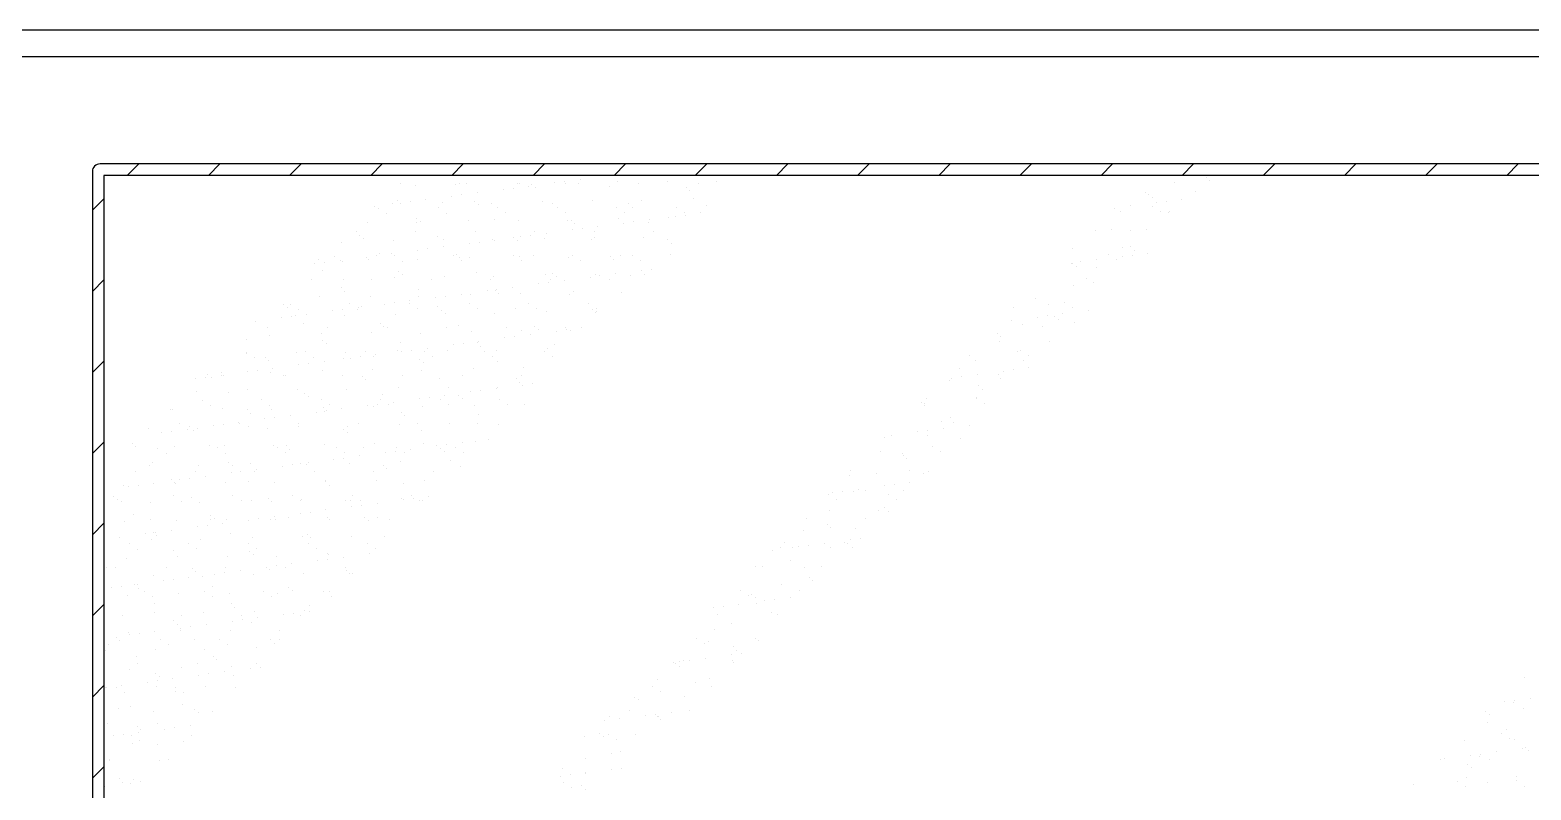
# Model space of a CAD drawing. Header units: inches. Extents: x 11.8 to 54.3, y 10.8 to 35.6.
# Drawn here: x 24.0497 to 24.4421, y 27.0936 to 27.2923 of the extents above; entities that cross this region are included whole.
import ezdxf

# ---------------------------------------------------------------- set-up
doc = ezdxf.new("R2010")
doc.units = ezdxf.units.IN
doc.header["$MEASUREMENT"] = 0
doc.layers.add('02', color=2, linetype='Continuous')

msp = doc.modelspace()

# ---------------------------------------------------------------- linework, layer by layer
at = {"layer": '02'}
for p, q in [((24.86501, 27.29234), (24.03301, 27.29234)), ((24.86001, 27.28534), (24.03801, 27.28534)), ((24.06601, 27.25534), (24.06601, 26.65534)), ((24.83001, 27.25734), (24.06801, 27.25734)), ((24.07513, 27.25434), (24.07813, 27.25734)), ((24.09634, 27.25434), (24.09934, 27.25734)), ((24.11756, 27.25434), (24.12056, 27.25734)), ((24.13877, 27.25434), (24.14177, 27.25734)), ((24.15998, 27.25434), (24.16298, 27.25734)), ((24.1812, 27.25434), (24.1842, 27.25734)), ((24.20241, 27.25434), (24.20541, 27.25734)), ((24.22362, 27.25434), (24.22662, 27.25734)), ((24.24483, 27.25434), (24.24783, 27.25734)), ((24.26605, 27.25434), (24.26905, 27.25734)), ((24.28726, 27.25434), (24.29026, 27.25734)), ((24.30847, 27.25434), (24.31147, 27.25734)), ((24.32969, 27.25434), (24.33269, 27.25734)), ((24.3509, 27.25434), (24.3539, 27.25734)), ((24.37211, 27.25434), (24.37511, 27.25734)), ((24.39333, 27.25434), (24.39633, 27.25734)), ((24.41454, 27.25434), (24.41754, 27.25734)), ((24.43575, 27.25434), (24.43875, 27.25734)), ((24.06901, 27.25434), (24.06901, 26.70334)), ((24.82901, 27.25434), (24.06901, 27.25434)), ((24.14648, 27.25214), (24.14648, 27.25214)), ((24.15044, 27.25161), (24.15044, 27.25161)), ((24.16093, 27.25206), (24.16093, 27.25206)), ((24.16205, 27.25216), (24.16205, 27.25216)), ((24.16394, 27.2521), (24.16394, 27.2521)), ((24.17342, 27.25064), (24.17342, 27.25064)), ((24.17602, 27.25099), (24.17602, 27.25099)), ((24.17703, 27.25226), (24.17703, 27.25226)), ((24.17762, 27.25219), (24.17762, 27.25219)), ((24.18009, 27.25152), (24.18009, 27.25152)), ((24.18093, 27.25188), (24.18093, 27.25188)), ((24.18185, 27.25104), (24.18185, 27.25104)), ((24.18688, 27.25241), (24.18688, 27.25241)), ((24.18948, 27.25276), (24.18948, 27.25276)), ((24.18982, 27.2522), (24.18982, 27.2522)), ((24.1932, 27.25222), (24.1932, 27.25222)), ((24.19355, 27.25329), (24.19355, 27.25329)), ((24.20034, 27.25419), (24.20034, 27.25419)), ((24.20124, 27.25144), (24.20124, 27.25144)), ((24.20332, 27.25269), (24.20332, 27.25269)), ((24.20877, 27.25225), (24.20877, 27.25225)), ((24.21641, 27.25286), (24.21641, 27.25286)), ((24.22124, 27.25127), (24.22124, 27.25127)), ((24.22434, 27.25228), (24.22434, 27.25228)), ((24.2292, 27.25279), (24.2292, 27.25279)), ((24.3489, 27.2525), (24.3489, 27.2525)), ((24.3572, 27.25382), (24.3572, 27.25382)), ((24.35812, 27.25297), (24.35812, 27.25297)), ((24.06601, 27.24522), (24.06901, 27.24822)), ((24.14441, 27.24698), (24.14441, 27.24698)), ((24.1459, 27.24767), (24.1459, 27.24767)), ((24.1465, 27.2471), (24.1465, 27.2471)), ((24.1491, 27.24744), (24.1491, 27.24744)), ((24.15317, 27.24798), (24.15317, 27.24798)), ((24.1575, 27.24715), (24.1575, 27.24715)), ((24.15996, 27.24887), (24.15996, 27.24887)), ((24.16256, 27.24921), (24.16256, 27.24921)), ((24.1659, 27.2475), (24.1659, 27.2475)), ((24.16663, 27.24975), (24.16663, 27.24975)), ((24.17029, 27.24709), (24.17029, 27.24709)), ((24.18379, 27.24758), (24.18379, 27.24758)), ((24.1862, 27.24705), (24.1862, 27.24705)), ((24.19688, 27.24774), (24.19688, 27.24774)), ((24.20621, 27.24688), (24.20621, 27.24688)), ((24.20967, 27.24768), (24.20967, 27.24768)), ((24.22216, 27.25043), (24.22216, 27.25043)), ((24.22317, 27.24817), (24.22317, 27.24817)), ((24.34132, 27.24994), (24.34132, 27.24994)), ((24.34217, 27.24943), (24.34217, 27.24943)), ((24.34309, 27.24858), (24.34309, 27.24858)), ((24.34415, 27.24723), (24.34415, 27.24723)), ((24.34675, 27.24757), (24.34675, 27.24757)), ((24.35081, 27.24811), (24.35081, 27.24811)), ((24.35441, 27.25011), (24.35441, 27.25011)), ((24.13971, 27.2462), (24.13971, 27.2462)), ((24.14082, 27.24579), (24.14082, 27.24579)), ((24.14293, 27.24445), (24.14293, 27.24445)), ((24.15087, 27.24311), (24.15087, 27.24311)), ((24.15639, 27.24582), (24.15639, 27.24582)), ((24.1585, 27.24448), (24.1585, 27.24448)), ((24.16682, 27.24665), (24.16682, 27.24665)), ((24.17196, 27.24585), (24.17196, 27.24585)), ((24.17407, 27.24451), (24.17407, 27.24451)), ((24.18753, 27.24588), (24.18753, 27.24588)), ((24.18964, 27.24454), (24.18964, 27.24454)), ((24.20311, 27.24591), (24.20311, 27.24591)), ((24.20364, 27.24306), (24.20364, 27.24306)), ((24.20521, 27.24456), (24.20521, 27.24456)), ((24.20713, 27.24604), (24.20713, 27.24604)), ((24.21673, 27.24322), (24.21673, 27.24322)), ((24.21841, 27.24362), (24.21841, 27.24362)), ((24.21868, 27.24593), (24.21868, 27.24593)), ((24.22078, 27.24459), (24.22078, 27.24459)), ((24.22101, 27.24396), (24.22101, 27.24396)), ((24.22507, 27.2445), (24.22507, 27.2445)), ((24.22651, 27.24644), (24.22651, 27.24644)), ((24.33329, 27.2458), (24.33329, 27.2458)), ((24.33488, 27.245), (24.33488, 27.245)), ((24.33735, 27.24633), (24.33735, 27.24633)), ((24.34324, 27.24616), (24.34324, 27.24616)), ((24.34535, 27.24482), (24.34535, 27.24482)), ((24.34744, 27.2446), (24.34744, 27.2446)), ((24.34767, 27.24494), (24.34767, 27.24494)), ((24.13495, 27.23959), (24.13495, 27.23959)), ((24.13796, 27.24204), (24.13796, 27.24204)), ((24.15052, 27.23961), (24.15052, 27.23961)), ((24.15075, 27.24198), (24.15075, 27.24198)), ((24.15179, 27.24226), (24.15179, 27.24226)), ((24.16426, 27.24246), (24.16426, 27.24246)), ((24.16609, 27.23964), (24.16609, 27.23964)), ((24.17117, 27.24267), (24.17117, 27.24267)), ((24.17734, 27.24263), (24.17734, 27.24263)), ((24.18166, 27.23967), (24.18166, 27.23967)), ((24.1847, 27.23918), (24.1847, 27.23918)), ((24.19013, 27.24257), (24.19013, 27.24257)), ((24.19118, 27.24249), (24.19118, 27.24249)), ((24.19149, 27.24008), (24.19149, 27.24008)), ((24.1921, 27.24165), (24.1921, 27.24165)), ((24.19409, 27.24042), (24.19409, 27.24042)), ((24.19723, 27.2397), (24.19723, 27.2397)), ((24.19816, 27.24095), (24.19816, 27.24095)), ((24.20495, 27.24185), (24.20495, 27.24185)), ((24.20755, 27.24219), (24.20755, 27.24219)), ((24.21148, 27.24205), (24.21148, 27.24205)), ((24.21161, 27.24273), (24.21161, 27.24273)), ((24.2128, 27.23973), (24.2128, 27.23973)), ((24.32813, 27.23982), (24.32813, 27.23982)), ((24.33241, 27.24021), (24.33241, 27.24021)), ((24.33737, 27.23995), (24.33737, 27.23995)), ((24.34164, 27.24031), (24.34164, 27.24031)), ((24.13122, 27.23686), (24.13122, 27.23686)), ((24.13584, 27.23872), (24.13584, 27.23872)), ((24.13676, 27.23787), (24.13676, 27.23787)), ((24.14472, 27.23735), (24.14472, 27.23735)), ((24.15371, 27.2351), (24.15371, 27.2351)), ((24.15614, 27.23828), (24.15614, 27.23828)), ((24.15778, 27.23564), (24.15778, 27.23564)), ((24.15781, 27.23752), (24.15781, 27.23752)), ((24.16457, 27.23653), (24.16457, 27.23653)), ((24.16717, 27.23687), (24.16717, 27.23687)), ((24.1706, 27.23746), (24.1706, 27.23746)), ((24.17124, 27.23741), (24.17124, 27.23741)), ((24.17615, 27.23811), (24.17615, 27.23811)), ((24.17707, 27.23726), (24.17707, 27.23726)), ((24.17803, 27.2383), (24.17803, 27.2383)), ((24.18063, 27.23865), (24.18063, 27.23865)), ((24.18411, 27.23794), (24.18411, 27.23794)), ((24.19645, 27.23766), (24.19645, 27.23766)), ((24.19719, 27.23811), (24.19719, 27.23811)), ((24.20998, 27.23805), (24.20998, 27.23805)), ((24.21646, 27.23749), (24.21646, 27.23749)), ((24.21738, 27.23665), (24.21738, 27.23665)), ((24.3221, 27.2352), (24.3221, 27.2352)), ((24.33519, 27.23536), (24.33519, 27.23536)), ((24.33739, 27.23565), (24.33739, 27.23565)), ((24.12419, 27.23122), (24.12419, 27.23122)), ((24.12519, 27.23224), (24.12519, 27.23224)), ((24.1268, 27.23156), (24.1268, 27.23156)), ((24.12929, 27.23324), (24.12929, 27.23324)), ((24.13086, 27.23209), (24.13086, 27.23209)), ((24.1314, 27.2319), (24.1314, 27.2319)), ((24.13765, 27.23299), (24.13765, 27.23299)), ((24.13828, 27.2324), (24.13828, 27.2324)), ((24.14026, 27.23333), (24.14026, 27.23333)), ((24.14111, 27.23389), (24.14111, 27.23389)), ((24.14432, 27.23387), (24.14432, 27.23387)), ((24.14486, 27.23327), (24.14486, 27.23327)), ((24.14697, 27.23193), (24.14697, 27.23193)), ((24.15107, 27.23234), (24.15107, 27.23234)), ((24.15111, 27.23476), (24.15111, 27.23476)), ((24.16043, 27.2333), (24.16043, 27.2333)), ((24.16112, 27.23372), (24.16112, 27.23372)), ((24.16204, 27.23287), (24.16204, 27.23287)), ((24.16254, 27.23196), (24.16254, 27.23196)), ((24.16457, 27.23283), (24.16457, 27.23283)), ((24.176, 27.23333), (24.176, 27.23333)), ((24.17766, 27.233), (24.17766, 27.233)), ((24.17811, 27.23199), (24.17811, 27.23199)), ((24.18142, 27.23327), (24.18142, 27.23327)), ((24.19045, 27.23293), (24.19045, 27.23293)), ((24.19157, 27.23336), (24.19157, 27.23336)), ((24.19368, 27.23201), (24.19368, 27.23201)), ((24.20143, 27.2331), (24.20143, 27.2331)), ((24.20235, 27.23226), (24.20235, 27.23226)), ((24.20395, 27.23342), (24.20395, 27.23342)), ((24.20714, 27.23339), (24.20714, 27.23339)), ((24.20925, 27.23204), (24.20925, 27.23204)), ((24.21704, 27.23359), (24.21704, 27.23359)), ((24.32184, 27.23134), (24.32184, 27.23134)), ((24.32236, 27.23126), (24.32236, 27.23126)), ((24.32444, 27.23169), (24.32444, 27.23169)), ((24.32851, 27.23222), (24.32851, 27.23222)), ((24.33171, 27.23361), (24.33171, 27.23361)), ((24.33382, 27.23227), (24.33382, 27.23227)), ((24.3353, 27.23312), (24.3353, 27.23312)), ((24.3379, 27.23346), (24.3379, 27.23346)), ((24.33831, 27.23481), (24.33831, 27.23481)), ((24.34196, 27.23399), (24.34196, 27.23399)), ((24.12608, 27.2295), (24.12608, 27.2295)), ((24.13153, 27.22723), (24.13153, 27.22723)), ((24.13899, 27.22707), (24.13899, 27.22707)), ((24.14504, 27.22772), (24.14504, 27.22772)), ((24.14609, 27.22933), (24.14609, 27.22933)), ((24.14701, 27.22848), (24.14701, 27.22848)), ((24.15456, 27.22709), (24.15456, 27.22709)), ((24.15813, 27.22788), (24.15813, 27.22788)), ((24.16639, 27.22889), (24.16639, 27.22889)), ((24.17013, 27.22712), (24.17013, 27.22712)), ((24.17092, 27.22782), (24.17092, 27.22782)), ((24.18442, 27.22831), (24.18442, 27.22831)), ((24.1857, 27.22715), (24.1857, 27.22715)), ((24.1864, 27.22871), (24.1864, 27.22871)), ((24.18732, 27.22787), (24.18732, 27.22787)), ((24.1961, 27.22774), (24.1961, 27.22774)), ((24.19751, 27.22847), (24.19751, 27.22847)), ((24.1987, 27.22808), (24.1987, 27.22808)), ((24.20127, 27.22718), (24.20127, 27.22718)), ((24.20277, 27.22861), (24.20277, 27.22861)), ((24.2067, 27.22827), (24.2067, 27.22827)), ((24.20956, 27.22951), (24.20956, 27.22951)), ((24.2103, 27.22841), (24.2103, 27.22841)), ((24.21216, 27.22985), (24.21216, 27.22985)), ((24.32328, 27.23042), (24.32328, 27.23042)), ((24.32584, 27.22741), (24.32584, 27.22741)), ((24.32845, 27.23019), (24.32845, 27.23019)), ((24.06601, 27.22401), (24.06901, 27.22701)), ((24.12342, 27.22704), (24.12342, 27.22704)), ((24.13106, 27.22494), (24.13106, 27.22494)), ((24.13198, 27.2241), (24.13198, 27.2241)), ((24.15136, 27.2245), (24.15136, 27.2245)), ((24.16239, 27.2233), (24.16239, 27.2233)), ((24.16489, 27.22319), (24.16489, 27.22319)), ((24.16918, 27.22419), (24.16918, 27.22419)), ((24.17137, 27.22433), (24.17137, 27.22433)), ((24.17178, 27.22454), (24.17178, 27.22454)), ((24.17229, 27.22348), (24.17229, 27.22348)), ((24.17585, 27.22507), (24.17585, 27.22507)), ((24.17797, 27.22336), (24.17797, 27.22336)), ((24.18264, 27.22596), (24.18264, 27.22596)), ((24.18524, 27.22631), (24.18524, 27.22631)), ((24.18931, 27.22684), (24.18931, 27.22684)), ((24.19076, 27.2233), (24.19076, 27.2233)), ((24.19167, 27.22388), (24.19167, 27.22388)), ((24.20427, 27.22379), (24.20427, 27.22379)), ((24.32242, 27.22556), (24.32242, 27.22556)), ((24.32763, 27.22643), (24.32763, 27.22643)), ((24.11603, 27.22055), (24.11603, 27.22055)), ((24.11695, 27.21971), (24.11695, 27.21971)), ((24.11776, 27.2207), (24.11776, 27.2207)), ((24.11987, 27.21935), (24.11987, 27.21935)), ((24.1255, 27.2226), (24.1255, 27.2226)), ((24.13141, 27.21922), (24.13141, 27.21922)), ((24.13333, 27.22072), (24.13333, 27.22072)), ((24.13544, 27.21938), (24.13544, 27.21938)), ((24.13547, 27.21975), (24.13547, 27.21975)), ((24.13633, 27.22011), (24.13633, 27.22011)), ((24.13859, 27.22277), (24.13859, 27.22277)), ((24.14226, 27.22065), (24.14226, 27.22065)), ((24.14487, 27.22099), (24.14487, 27.22099)), ((24.1489, 27.22075), (24.1489, 27.22075)), ((24.14893, 27.22153), (24.14893, 27.22153)), ((24.15101, 27.21941), (24.15101, 27.21941)), ((24.15138, 27.22271), (24.15138, 27.22271)), ((24.15572, 27.22242), (24.15572, 27.22242)), ((24.15634, 27.21994), (24.15634, 27.21994)), ((24.15832, 27.22276), (24.15832, 27.22276)), ((24.16447, 27.22078), (24.16447, 27.22078)), ((24.16658, 27.21944), (24.16658, 27.21944)), ((24.17664, 27.2195), (24.17664, 27.2195)), ((24.18004, 27.22081), (24.18004, 27.22081)), ((24.18215, 27.21947), (24.18215, 27.21947)), ((24.19561, 27.22084), (24.19561, 27.22084)), ((24.19665, 27.21932), (24.19665, 27.21932)), ((24.19772, 27.21949), (24.19772, 27.21949)), ((24.30671, 27.21969), (24.30671, 27.21969)), ((24.3126, 27.22204), (24.3126, 27.22204)), ((24.31597, 27.22062), (24.31597, 27.22062)), ((24.32018, 27.22106), (24.32018, 27.22106)), ((24.32228, 27.21972), (24.32228, 27.21972)), ((24.10855, 27.21621), (24.10855, 27.21621)), ((24.11534, 27.21711), (24.11534, 27.21711)), ((24.11795, 27.21745), (24.11795, 27.21745)), ((24.11906, 27.21766), (24.11906, 27.21766)), ((24.1213, 27.21572), (24.1213, 27.21572)), ((24.12201, 27.21798), (24.12201, 27.21798)), ((24.1288, 27.21888), (24.1288, 27.21888)), ((24.13185, 27.2176), (24.13185, 27.2176)), ((24.14131, 27.21555), (24.14131, 27.21555)), ((24.14535, 27.21808), (24.14535, 27.21808)), ((24.15726, 27.21909), (24.15726, 27.21909)), ((24.15844, 27.21825), (24.15844, 27.21825)), ((24.17123, 27.21819), (24.17123, 27.21819)), ((24.18474, 27.21867), (24.18474, 27.21867)), ((24.19757, 27.21848), (24.19757, 27.21848)), ((24.19782, 27.21884), (24.19782, 27.21884)), ((24.3062, 27.21634), (24.3062, 27.21634)), ((24.30923, 27.21544), (24.30923, 27.21544)), ((24.31299, 27.21723), (24.31299, 27.21723)), ((24.31559, 27.21758), (24.31559, 27.21758)), ((24.31758, 27.21748), (24.31758, 27.21748)), ((24.3185, 27.21664), (24.3185, 27.21664)), ((24.31966, 27.21811), (24.31966, 27.21811)), ((24.32273, 27.21593), (24.32273, 27.21593)), ((24.32645, 27.21901), (24.32645, 27.21901)), ((24.11189, 27.21449), (24.11189, 27.21449)), ((24.11231, 27.21248), (24.11231, 27.21248)), ((24.12582, 27.21297), (24.12582, 27.21297)), ((24.12746, 27.21452), (24.12746, 27.21452)), ((24.13891, 27.21314), (24.13891, 27.21314)), ((24.14223, 27.2147), (24.14223, 27.2147)), ((24.14303, 27.21455), (24.14303, 27.21455)), ((24.1517, 27.21307), (24.1517, 27.21307)), ((24.1586, 27.21457), (24.1586, 27.21457)), ((24.16161, 27.21511), (24.16161, 27.21511)), ((24.1652, 27.21356), (24.1652, 27.21356)), ((24.17379, 27.21185), (24.17379, 27.21185)), ((24.17417, 27.2146), (24.17417, 27.2146)), ((24.17639, 27.2122), (24.17639, 27.2122)), ((24.17829, 27.21373), (24.17829, 27.21373)), ((24.18046, 27.21273), (24.18046, 27.21273)), ((24.18162, 27.21494), (24.18162, 27.21494)), ((24.18254, 27.21409), (24.18254, 27.21409)), ((24.18725, 27.21363), (24.18725, 27.21363)), ((24.18974, 27.21463), (24.18974, 27.21463)), ((24.18985, 27.21397), (24.18985, 27.21397)), ((24.19108, 27.21367), (24.19108, 27.21367)), ((24.19392, 27.2145), (24.19392, 27.2145)), ((24.30254, 27.21309), (24.30254, 27.21309)), ((24.30347, 27.21225), (24.30347, 27.21225)), ((24.3143, 27.21486), (24.3143, 27.21486)), ((24.10622, 27.20815), (24.10622, 27.20815)), ((24.10627, 27.21133), (24.10627, 27.21133)), ((24.10628, 27.20786), (24.10628, 27.20786)), ((24.11937, 27.20802), (24.11937, 27.20802)), ((24.1218, 27.20818), (24.1218, 27.20818)), ((24.12628, 27.21116), (24.12628, 27.21116)), ((24.1272, 27.21032), (24.1272, 27.21032)), ((24.13216, 27.20796), (24.13216, 27.20796)), ((24.13737, 27.2082), (24.13737, 27.2082)), ((24.14567, 27.20845), (24.14567, 27.20845)), ((24.14658, 27.21072), (24.14658, 27.21072)), ((24.14687, 27.20831), (24.14687, 27.20831)), ((24.14948, 27.20865), (24.14948, 27.20865)), ((24.15294, 27.20823), (24.15294, 27.20823)), ((24.15354, 27.20919), (24.15354, 27.20919)), ((24.15876, 27.20861), (24.15876, 27.20861)), ((24.16033, 27.21008), (24.16033, 27.21008)), ((24.16293, 27.21042), (24.16293, 27.21042)), ((24.16659, 27.21055), (24.16659, 27.21055)), ((24.167, 27.21096), (24.167, 27.21096)), ((24.16751, 27.2097), (24.16751, 27.2097)), ((24.16851, 27.20826), (24.16851, 27.20826)), ((24.17155, 27.20855), (24.17155, 27.20855)), ((24.18408, 27.20829), (24.18408, 27.20829)), ((24.18505, 27.20904), (24.18505, 27.20904)), ((24.18689, 27.21011), (24.18689, 27.21011)), ((24.3032, 27.21082), (24.3032, 27.21082)), ((24.30782, 27.20826), (24.30782, 27.20826)), ((24.30864, 27.20851), (24.30864, 27.20851)), ((24.31629, 27.21098), (24.31629, 27.21098)), ((24.06601, 27.20279), (24.06901, 27.20579)), ((24.10833, 27.2068), (24.10833, 27.2068)), ((24.11125, 27.20677), (24.11125, 27.20677)), ((24.11217, 27.20593), (24.11217, 27.20593)), ((24.11316, 27.20387), (24.11316, 27.20387)), ((24.11995, 27.20477), (24.11995, 27.20477)), ((24.12256, 27.20511), (24.12256, 27.20511)), ((24.1239, 27.20683), (24.1239, 27.20683)), ((24.12662, 27.20564), (24.12662, 27.20564)), ((24.13155, 27.20633), (24.13155, 27.20633)), ((24.13341, 27.20654), (24.13341, 27.20654)), ((24.13602, 27.20688), (24.13602, 27.20688)), ((24.13922, 27.2035), (24.13922, 27.2035)), ((24.13947, 27.20686), (24.13947, 27.20686)), ((24.14008, 27.20742), (24.14008, 27.20742)), ((24.15156, 27.20616), (24.15156, 27.20616)), ((24.15248, 27.20531), (24.15248, 27.20531)), ((24.15505, 27.20689), (24.15505, 27.20689)), ((24.16552, 27.20393), (24.16552, 27.20393)), ((24.17062, 27.20692), (24.17062, 27.20692)), ((24.17186, 27.20572), (24.17186, 27.20572)), ((24.1786, 27.20409), (24.1786, 27.20409)), ((24.18619, 27.20695), (24.18619, 27.20695)), ((24.29279, 27.20387), (24.29279, 27.20387)), ((24.29518, 27.20714), (24.29518, 27.20714)), ((24.29675, 27.20587), (24.29675, 27.20587)), ((24.30954, 27.20581), (24.30954, 27.20581)), ((24.31075, 27.20717), (24.31075, 27.20717)), ((24.31081, 27.204), (24.31081, 27.204)), ((24.09304, 27.20122), (24.09304, 27.20122)), ((24.09564, 27.20157), (24.09564, 27.20157)), ((24.09622, 27.20238), (24.09622, 27.20238)), ((24.09714, 27.20154), (24.09714, 27.20154)), ((24.0997, 27.2021), (24.0997, 27.2021)), ((24.09984, 27.20291), (24.09984, 27.20291)), ((24.10035, 27.20194), (24.10035, 27.20194)), ((24.1065, 27.20299), (24.1065, 27.20299)), ((24.1091, 27.20334), (24.1091, 27.20334)), ((24.11263, 27.20285), (24.11263, 27.20285)), ((24.11592, 27.20197), (24.11592, 27.20197)), ((24.11652, 27.20194), (24.11652, 27.20194)), ((24.12613, 27.20333), (24.12613, 27.20333)), ((24.13149, 27.202), (24.13149, 27.202)), ((24.13652, 27.20177), (24.13652, 27.20177)), ((24.13745, 27.20093), (24.13745, 27.20093)), ((24.14706, 27.20202), (24.14706, 27.20202)), ((24.15201, 27.20344), (24.15201, 27.20344)), ((24.15683, 27.20133), (24.15683, 27.20133)), ((24.16264, 27.20205), (24.16264, 27.20205)), ((24.17683, 27.20116), (24.17683, 27.20116)), ((24.17776, 27.20031), (24.17776, 27.20031)), ((24.17821, 27.20208), (24.17821, 27.20208)), ((24.181, 27.19986), (24.181, 27.19986)), ((24.29001, 27.2007), (24.29001, 27.2007)), ((24.29068, 27.20135), (24.29068, 27.20135)), ((24.29328, 27.20169), (24.29328, 27.20169)), ((24.29735, 27.20223), (24.29735, 27.20223)), ((24.30277, 27.20231), (24.30277, 27.20231)), ((24.30351, 27.20118), (24.30351, 27.20118)), ((24.30414, 27.20312), (24.30414, 27.20312)), ((24.30674, 27.20347), (24.30674, 27.20347)), ((24.0931, 27.19773), (24.0931, 27.19773)), ((24.10149, 27.19755), (24.10149, 27.19755)), ((24.1066, 27.19822), (24.1066, 27.19822)), ((24.11969, 27.19839), (24.11969, 27.19839)), ((24.12149, 27.19738), (24.12149, 27.19738)), ((24.12242, 27.19654), (24.12242, 27.19654)), ((24.12583, 27.19565), (24.12583, 27.19565)), ((24.13248, 27.19833), (24.13248, 27.19833)), ((24.1414, 27.19568), (24.1414, 27.19568)), ((24.1418, 27.19694), (24.1418, 27.19694)), ((24.14598, 27.19881), (24.14598, 27.19881)), ((24.15148, 27.19597), (24.15148, 27.19597)), ((24.15409, 27.19631), (24.15409, 27.19631)), ((24.15697, 27.19571), (24.15697, 27.19571)), ((24.15815, 27.19685), (24.15815, 27.19685)), ((24.15907, 27.19898), (24.15907, 27.19898)), ((24.1618, 27.19677), (24.1618, 27.19677)), ((24.16272, 27.19592), (24.16272, 27.19592)), ((24.16494, 27.19774), (24.16494, 27.19774)), ((24.16754, 27.19809), (24.16754, 27.19809)), ((24.17161, 27.19862), (24.17161, 27.19862)), ((24.17186, 27.19892), (24.17186, 27.19892)), ((24.17255, 27.19574), (24.17255, 27.19574)), ((24.1784, 27.19952), (24.1784, 27.19952)), ((24.28398, 27.19607), (24.28398, 27.19607)), ((24.29707, 27.19624), (24.29707, 27.19624)), ((24.29711, 27.19597), (24.29711, 27.19597)), ((24.29776, 27.19931), (24.29776, 27.19931)), ((24.29868, 27.19847), (24.29868, 27.19847)), ((24.08646, 27.19317), (24.08646, 27.19317)), ((24.08707, 27.19311), (24.08707, 27.19311)), ((24.09469, 27.1956), (24.09469, 27.1956)), ((24.0968, 27.19426), (24.0968, 27.19426)), ((24.10015, 27.19328), (24.10015, 27.19328)), ((24.10646, 27.19299), (24.10646, 27.19299)), ((24.10738, 27.19215), (24.10738, 27.19215)), ((24.11026, 27.19563), (24.11026, 27.19563)), ((24.11237, 27.19428), (24.11237, 27.19428)), ((24.11294, 27.19321), (24.11294, 27.19321)), ((24.12456, 27.19243), (24.12456, 27.19243)), ((24.12645, 27.1937), (24.12645, 27.1937)), ((24.12677, 27.19255), (24.12677, 27.19255)), ((24.12717, 27.19277), (24.12717, 27.19277)), ((24.12794, 27.19431), (24.12794, 27.19431)), ((24.13123, 27.19331), (24.13123, 27.19331)), ((24.13802, 27.1942), (24.13802, 27.1942)), ((24.13954, 27.19387), (24.13954, 27.19387)), ((24.14063, 27.19454), (24.14063, 27.19454)), ((24.14351, 27.19434), (24.14351, 27.19434)), ((24.14469, 27.19508), (24.14469, 27.19508)), ((24.14677, 27.19238), (24.14677, 27.19238)), ((24.15233, 27.19381), (24.15233, 27.19381)), ((24.15908, 27.19437), (24.15908, 27.19437)), ((24.16583, 27.19429), (24.16583, 27.19429)), ((24.16707, 27.19194), (24.16707, 27.19194)), ((24.17465, 27.1944), (24.17465, 27.1944)), ((24.17892, 27.19446), (24.17892, 27.19446)), ((24.28273, 27.19493), (24.28273, 27.19493)), ((24.28365, 27.19459), (24.28365, 27.19459)), ((24.28365, 27.19408), (24.28365, 27.19408)), ((24.29922, 27.19462), (24.29922, 27.19462)), ((24.08062, 27.18816), (24.08062, 27.18816)), ((24.08882, 27.18939), (24.08882, 27.18939)), ((24.09086, 27.18799), (24.09086, 27.18799)), ((24.09143, 27.18861), (24.09143, 27.18861)), ((24.09341, 27.1881), (24.09341, 27.1881)), ((24.09765, 27.18888), (24.09765, 27.18888)), ((24.10025, 27.18923), (24.10025, 27.18923)), ((24.10431, 27.18976), (24.10431, 27.18976)), ((24.10439, 27.18942), (24.10439, 27.18942)), ((24.10691, 27.18859), (24.10691, 27.18859)), ((24.11111, 27.19066), (24.11111, 27.19066)), ((24.11173, 27.18816), (24.11173, 27.18816)), ((24.11371, 27.191), (24.11371, 27.191)), ((24.11777, 27.19153), (24.11777, 27.19153)), ((24.11996, 27.18945), (24.11996, 27.18945)), ((24.12, 27.18875), (24.12, 27.18875)), ((24.13174, 27.18799), (24.13174, 27.18799)), ((24.13279, 27.18869), (24.13279, 27.18869)), ((24.13553, 27.18948), (24.13553, 27.18948)), ((24.1463, 27.18918), (24.1463, 27.18918)), ((24.14769, 27.19154), (24.14769, 27.19154)), ((24.1511, 27.1895), (24.1511, 27.1895)), ((24.15939, 27.18935), (24.15939, 27.18935)), ((24.16667, 27.18953), (24.16667, 27.18953)), ((24.17218, 27.18928), (24.17218, 27.18928)), ((24.288, 27.1901), (24.288, 27.1901)), ((24.2885, 27.18812), (24.2885, 27.18812)), ((24.29032, 27.19106), (24.29032, 27.19106)), ((24.29124, 27.18976), (24.29124, 27.18976)), ((24.29529, 27.18901), (24.29529, 27.18901)), ((24.06601, 27.18158), (24.06901, 27.18458)), ((24.0764, 27.18422), (24.0764, 27.18422)), ((24.08419, 27.18711), (24.08419, 27.18711)), ((24.08679, 27.18745), (24.08679, 27.18745)), ((24.09235, 27.18776), (24.09235, 27.18776)), ((24.12676, 27.18407), (24.12676, 27.18407)), ((24.13266, 27.18715), (24.13266, 27.18715)), ((24.13985, 27.18423), (24.13985, 27.18423)), ((24.15204, 27.18755), (24.15204, 27.18755)), ((24.15264, 27.18417), (24.15264, 27.18417)), ((24.1587, 27.18398), (24.1587, 27.18398)), ((24.16276, 27.18451), (24.16276, 27.18451)), ((24.16615, 27.18466), (24.16615, 27.18466)), ((24.16955, 27.1854), (24.16955, 27.1854)), ((24.27297, 27.18571), (24.27297, 27.18571)), ((24.27504, 27.18635), (24.27504, 27.18635)), ((24.28183, 27.18724), (24.28183, 27.18724)), ((24.28429, 27.18643), (24.28429, 27.18643)), ((24.28443, 27.18758), (24.28443, 27.18758)), ((24.29298, 27.18554), (24.29298, 27.18554)), ((24.07732, 27.18337), (24.07732, 27.18337)), ((24.08316, 27.18305), (24.08316, 27.18305)), ((24.08527, 27.18171), (24.08527, 27.18171)), ((24.08738, 27.18347), (24.08738, 27.18347)), ((24.0967, 27.18377), (24.0967, 27.18377)), ((24.09873, 27.18308), (24.09873, 27.18308)), ((24.10047, 27.18364), (24.10047, 27.18364)), ((24.10084, 27.18173), (24.10084, 27.18173)), ((24.11326, 27.18358), (24.11326, 27.18358)), ((24.1143, 27.18311), (24.1143, 27.18311)), ((24.11641, 27.18176), (24.11641, 27.18176)), ((24.11671, 27.1836), (24.11671, 27.1836)), ((24.11763, 27.18276), (24.11763, 27.18276)), ((24.12917, 27.18009), (24.12917, 27.18009)), ((24.12987, 27.18313), (24.12987, 27.18313)), ((24.13178, 27.18043), (24.13178, 27.18043)), ((24.13198, 27.18179), (24.13198, 27.18179)), ((24.13584, 27.18097), (24.13584, 27.18097)), ((24.13701, 27.18316), (24.13701, 27.18316)), ((24.14263, 27.18186), (24.14263, 27.18186)), ((24.14524, 27.1822), (24.14524, 27.1822)), ((24.14544, 27.18316), (24.14544, 27.18316)), ((24.14755, 27.18182), (24.14755, 27.18182)), ((24.1493, 27.18274), (24.1493, 27.18274)), ((24.15609, 27.18363), (24.15609, 27.18363)), ((24.15702, 27.18299), (24.15702, 27.18299)), ((24.15794, 27.18214), (24.15794, 27.18214)), ((24.16101, 27.18319), (24.16101, 27.18319)), ((24.16312, 27.18185), (24.16312, 27.18185)), ((24.27212, 27.18205), (24.27212, 27.18205)), ((24.27785, 27.18149), (24.27785, 27.18149)), ((24.27795, 27.18115), (24.27795, 27.18115)), ((24.27887, 27.1803), (24.27887, 27.1803)), ((24.28558, 27.18342), (24.28558, 27.18342)), ((24.28769, 27.18207), (24.28769, 27.18207)), ((24.07729, 27.17684), (24.07729, 27.17684)), ((24.08093, 27.17853), (24.08093, 27.17853)), ((24.08167, 27.17939), (24.08167, 27.17939)), ((24.09286, 27.17687), (24.09286, 27.17687)), ((24.09372, 27.17847), (24.09372, 27.17847)), ((24.10168, 27.17921), (24.10168, 27.17921)), ((24.10226, 27.17654), (24.10226, 27.17654)), ((24.1026, 27.17837), (24.1026, 27.17837)), ((24.10486, 27.17689), (24.10486, 27.17689)), ((24.10723, 27.17895), (24.10723, 27.17895)), ((24.10843, 27.1769), (24.10843, 27.1769)), ((24.10892, 27.17742), (24.10892, 27.17742)), ((24.11572, 27.17832), (24.11572, 27.17832)), ((24.11832, 27.17866), (24.11832, 27.17866)), ((24.12032, 27.17912), (24.12032, 27.17912)), ((24.12198, 27.17877), (24.12198, 27.17877)), ((24.12238, 27.17919), (24.12238, 27.17919)), ((24.124, 27.17693), (24.124, 27.17693)), ((24.13311, 27.17906), (24.13311, 27.17906)), ((24.13957, 27.17696), (24.13957, 27.17696)), ((24.14199, 27.1786), (24.14199, 27.1786)), ((24.14291, 27.17776), (24.14291, 27.17776)), ((24.14661, 27.17955), (24.14661, 27.17955)), ((24.15514, 27.17698), (24.15514, 27.17698)), ((24.1597, 27.17971), (24.1597, 27.17971)), ((24.16229, 27.17816), (24.16229, 27.17816)), ((24.26414, 27.17718), (24.26414, 27.17718)), ((24.27111, 27.17631), (24.27111, 27.17631)), ((24.27971, 27.17721), (24.27971, 27.17721)), ((24.28322, 27.17632), (24.28322, 27.17632)), ((24.28461, 27.1768), (24.28461, 27.1768)), ((24.07419, 27.17335), (24.07419, 27.17335)), ((24.07534, 27.173), (24.07534, 27.173)), ((24.07794, 27.17334), (24.07794, 27.17334)), ((24.08201, 27.17388), (24.08201, 27.17388)), ((24.08665, 27.17483), (24.08665, 27.17483)), ((24.08757, 27.17398), (24.08757, 27.17398)), ((24.0877, 27.17384), (24.0877, 27.17384)), ((24.0888, 27.17477), (24.0888, 27.17477)), ((24.0914, 27.17512), (24.0914, 27.17512)), ((24.09547, 27.17565), (24.09547, 27.17565)), ((24.10078, 27.17401), (24.10078, 27.17401)), ((24.10695, 27.17438), (24.10695, 27.17438)), ((24.11357, 27.17395), (24.11357, 27.17395)), ((24.12696, 27.17421), (24.12696, 27.17421)), ((24.12708, 27.17443), (24.12708, 27.17443)), ((24.12788, 27.17337), (24.12788, 27.17337)), ((24.14017, 27.1746), (24.14017, 27.1746)), ((24.14726, 27.17377), (24.14726, 27.17377)), ((24.15296, 27.17454), (24.15296, 27.17454)), ((24.26384, 27.17591), (24.26384, 27.17591)), ((24.26619, 27.17224), (24.26619, 27.17224)), ((24.27298, 27.17313), (24.27298, 27.17313)), ((24.27559, 27.17347), (24.27559, 27.17347)), ((24.27965, 27.17401), (24.27965, 27.17401)), ((24.07162, 27.17044), (24.07162, 27.17044)), ((24.07163, 27.1705), (24.07163, 27.1705)), ((24.07254, 27.16959), (24.07254, 27.16959)), ((24.07374, 27.16916), (24.07374, 27.16916)), ((24.08125, 27.16889), (24.08125, 27.16889)), ((24.0872, 27.17053), (24.0872, 27.17053)), ((24.08931, 27.16919), (24.08931, 27.16919)), ((24.09192, 27.17), (24.09192, 27.17)), ((24.09404, 27.16883), (24.09404, 27.16883)), ((24.10277, 27.17056), (24.10277, 27.17056)), ((24.10488, 27.16921), (24.10488, 27.16921)), ((24.10754, 27.16932), (24.10754, 27.16932)), ((24.11193, 27.16982), (24.11193, 27.16982)), ((24.11285, 27.16898), (24.11285, 27.16898)), ((24.11834, 27.17059), (24.11834, 27.17059)), ((24.12045, 27.16924), (24.12045, 27.16924)), ((24.12063, 27.16949), (24.12063, 27.16949)), ((24.13223, 27.16938), (24.13223, 27.16938)), ((24.13342, 27.16942), (24.13342, 27.16942)), ((24.13391, 27.17061), (24.13391, 27.17061)), ((24.13602, 27.16927), (24.13602, 27.16927)), ((24.14045, 27.16863), (24.14045, 27.16863)), ((24.14693, 27.16991), (24.14693, 27.16991)), ((24.14724, 27.16952), (24.14724, 27.16952)), ((24.14948, 27.17064), (24.14948, 27.17064)), ((24.14985, 27.16986), (24.14985, 27.16986)), ((24.15159, 27.1693), (24.15159, 27.1693)), ((24.15224, 27.16921), (24.15224, 27.16921)), ((24.15391, 27.1704), (24.15391, 27.1704)), ((24.25848, 27.17084), (24.25848, 27.17084)), ((24.25952, 27.17136), (24.25952, 27.17136)), ((24.26058, 27.1695), (24.26058, 27.1695)), ((24.26213, 27.1717), (24.26213, 27.1717)), ((24.26508, 27.17169), (24.26508, 27.17169)), ((24.26819, 27.17193), (24.26819, 27.17193)), ((24.27405, 27.17087), (24.27405, 27.17087)), ((24.27615, 27.16953), (24.27615, 27.16953)), ((24.27816, 27.17185), (24.27816, 27.17185)), ((24.07689, 27.16561), (24.07689, 27.16561)), ((24.08133, 27.16432), (24.08133, 27.16432)), ((24.0969, 27.16544), (24.0969, 27.16544)), ((24.0969, 27.16435), (24.0969, 27.16435)), ((24.09782, 27.16459), (24.09782, 27.16459)), ((24.1011, 27.16437), (24.1011, 27.16437)), ((24.10947, 27.16455), (24.10947, 27.16455)), ((24.11247, 27.16438), (24.11247, 27.16438)), ((24.11353, 27.16508), (24.11353, 27.16508)), ((24.11389, 27.16431), (24.11389, 27.16431)), ((24.1172, 27.16499), (24.1172, 27.16499)), ((24.12033, 27.16598), (24.12033, 27.16598)), ((24.12293, 27.16632), (24.12293, 27.16632)), ((24.12699, 27.16686), (24.12699, 27.16686)), ((24.12739, 27.1648), (24.12739, 27.1648)), ((24.12804, 27.16441), (24.12804, 27.16441)), ((24.13378, 27.16775), (24.13378, 27.16775)), ((24.13639, 27.16809), (24.13639, 27.16809)), ((24.13721, 27.16482), (24.13721, 27.16482)), ((24.14048, 27.16496), (24.14048, 27.16496)), ((24.14361, 27.16443), (24.14361, 27.16443)), ((24.2526, 27.16463), (24.2526, 27.16463)), ((24.25863, 27.16674), (24.25863, 27.16674)), ((24.26817, 27.16466), (24.26817, 27.16466)), ((24.27142, 27.16668), (24.27142, 27.16668)), ((24.27317, 27.16737), (24.27317, 27.16737)), ((24.27409, 27.16652), (24.27409, 27.16652)), ((24.06601, 27.16037), (24.06901, 27.16337)), ((24.07451, 27.16372), (24.07451, 27.16372)), ((24.07995, 27.16066), (24.07995, 27.16066)), ((24.08187, 27.16105), (24.08187, 27.16105)), ((24.08255, 27.161), (24.08255, 27.161)), ((24.08662, 27.16154), (24.08662, 27.16154)), ((24.08801, 27.16421), (24.08801, 27.16421)), ((24.09341, 27.16243), (24.09341, 27.16243)), ((24.09601, 27.16278), (24.09601, 27.16278)), ((24.10008, 27.16331), (24.10008, 27.16331)), ((24.10217, 27.1606), (24.10217, 27.1606)), ((24.10687, 27.16421), (24.10687, 27.16421)), ((24.12218, 27.16043), (24.12218, 27.16043)), ((24.13813, 27.16398), (24.13813, 27.16398)), ((24.25189, 27.16157), (24.25189, 27.16157)), ((24.25814, 27.16298), (24.25814, 27.16298)), ((24.25906, 27.16214), (24.25906, 27.16214)), ((24.26539, 27.16205), (24.26539, 27.16205)), ((24.06909, 27.15923), (24.06909, 27.15923)), ((24.07316, 27.15977), (24.07316, 27.15977)), ((24.07566, 27.15798), (24.07566, 27.15798)), ((24.07777, 27.15664), (24.07777, 27.15664)), ((24.08156, 27.15926), (24.08156, 27.15926)), ((24.08279, 27.1602), (24.08279, 27.1602)), ((24.09124, 27.15801), (24.09124, 27.15801)), ((24.09334, 27.15667), (24.09334, 27.15667)), ((24.09435, 27.1592), (24.09435, 27.1592)), ((24.10681, 27.15804), (24.10681, 27.15804)), ((24.10786, 27.15968), (24.10786, 27.15968)), ((24.10891, 27.15669), (24.10891, 27.15669)), ((24.12095, 27.15985), (24.12095, 27.15985)), ((24.12238, 27.15807), (24.12238, 27.15807)), ((24.1231, 27.15959), (24.1231, 27.15959)), ((24.12449, 27.15672), (24.12449, 27.15672)), ((24.13374, 27.15979), (24.13374, 27.15979)), ((24.13795, 27.15809), (24.13795, 27.15809)), ((24.14006, 27.15675), (24.14006, 27.15675)), ((24.14248, 27.15999), (24.14248, 27.15999)), ((24.24586, 27.15694), (24.24586, 27.15694)), ((24.24694, 27.15829), (24.24694, 27.15829)), ((24.24905, 27.15695), (24.24905, 27.15695)), ((24.25068, 27.15725), (24.25068, 27.15725)), ((24.25328, 27.15759), (24.25328, 27.15759)), ((24.25734, 27.15813), (24.25734, 27.15813)), ((24.25894, 27.15711), (24.25894, 27.15711)), ((24.26251, 27.15832), (24.26251, 27.15832)), ((24.26341, 27.15815), (24.26341, 27.15815)), ((24.26413, 27.15902), (24.26413, 27.15902)), ((24.26462, 27.15698), (24.26462, 27.15698)), ((24.26674, 27.15936), (24.26674, 27.15936)), ((24.07482, 27.15409), (24.07482, 27.15409)), ((24.08714, 27.15622), (24.08714, 27.15622)), ((24.08833, 27.15457), (24.08833, 27.15457)), ((24.10141, 27.15474), (24.10141, 27.15474)), ((24.10715, 27.15604), (24.10715, 27.15604)), ((24.10807, 27.1552), (24.10807, 27.1552)), ((24.1142, 27.15468), (24.1142, 27.15468)), ((24.11814, 27.15275), (24.11814, 27.15275)), ((24.12494, 27.15364), (24.12494, 27.15364)), ((24.12745, 27.1556), (24.12745, 27.1556)), ((24.12754, 27.15398), (24.12754, 27.15398)), ((24.12771, 27.15516), (24.12771, 27.15516)), ((24.1316, 27.15452), (24.1316, 27.15452)), ((24.13839, 27.15541), (24.13839, 27.15541)), ((24.24388, 27.15635), (24.24388, 27.15635)), ((24.24838, 27.15376), (24.24838, 27.15376)), ((24.06979, 27.15177), (24.06979, 27.15177)), ((24.07211, 27.15183), (24.07211, 27.15183)), ((24.08188, 27.14963), (24.08188, 27.14963)), ((24.08536, 27.1518), (24.08536, 27.1518)), ((24.08716, 27.14867), (24.08716, 27.14867)), ((24.09123, 27.1492), (24.09123, 27.1492)), ((24.09212, 27.15166), (24.09212, 27.15166)), ((24.09304, 27.15081), (24.09304, 27.15081)), ((24.09467, 27.14956), (24.09467, 27.14956)), ((24.09802, 27.1501), (24.09802, 27.1501)), ((24.10062, 27.15044), (24.10062, 27.15044)), ((24.10093, 27.15183), (24.10093, 27.15183)), ((24.10469, 27.15097), (24.10469, 27.15097)), ((24.10817, 27.15005), (24.10817, 27.15005)), ((24.11148, 27.15187), (24.11148, 27.15187)), ((24.11242, 27.15121), (24.11242, 27.15121)), ((24.11408, 27.15221), (24.11408, 27.15221)), ((24.11651, 27.15186), (24.11651, 27.15186)), ((24.12126, 27.15022), (24.12126, 27.15022)), ((24.13208, 27.15189), (24.13208, 27.15189)), ((24.13243, 27.15104), (24.13243, 27.15104)), ((24.13335, 27.1502), (24.13335, 27.1502)), ((24.13405, 27.15016), (24.13405, 27.15016)), ((24.23941, 27.15199), (24.23941, 27.15199)), ((24.24107, 27.15208), (24.24107, 27.15208)), ((24.2522, 27.15193), (24.2522, 27.15193)), ((24.25335, 27.1492), (24.25335, 27.1492)), ((24.25664, 27.15211), (24.25664, 27.15211)), ((24.0711, 27.14655), (24.0711, 27.14655)), ((24.0737, 27.14689), (24.0737, 27.14689)), ((24.07709, 27.14727), (24.07709, 27.14727)), ((24.07777, 27.14743), (24.07777, 27.14743)), ((24.07801, 27.14642), (24.07801, 27.14642)), ((24.0797, 27.14546), (24.0797, 27.14546)), ((24.08456, 27.14832), (24.08456, 27.14832)), ((24.08864, 27.14494), (24.08864, 27.14494)), ((24.09527, 27.14549), (24.09527, 27.14549)), ((24.09739, 27.14683), (24.09739, 27.14683)), ((24.10173, 27.1451), (24.10173, 27.1451)), ((24.11084, 27.14552), (24.11084, 27.14552)), ((24.11452, 27.14504), (24.11452, 27.14504)), ((24.11739, 27.14665), (24.11739, 27.14665)), ((24.11832, 27.14581), (24.11832, 27.14581)), ((24.12642, 27.14554), (24.12642, 27.14554)), ((24.12802, 27.14553), (24.12802, 27.14553)), ((24.23541, 27.14574), (24.23541, 27.14574)), ((24.23832, 27.14481), (24.23832, 27.14481)), ((24.24617, 27.14731), (24.24617, 27.14731)), ((24.25098, 27.14577), (24.25098, 27.14577)), ((24.25428, 27.14836), (24.25428, 27.14836)), ((24.06601, 27.13915), (24.06901, 27.14215)), ((24.07514, 27.14445), (24.07514, 27.14445)), ((24.08181, 27.14412), (24.08181, 27.14412)), ((24.08236, 27.14244), (24.08236, 27.14244)), ((24.09738, 27.14414), (24.09738, 27.14414)), ((24.10236, 27.14227), (24.10236, 27.14227)), ((24.10329, 27.14142), (24.10329, 27.14142)), ((24.11295, 27.14417), (24.11295, 27.14417)), ((24.12267, 27.14182), (24.12267, 27.14182)), ((24.12852, 27.1442), (24.12852, 27.1442)), ((24.22837, 27.14136), (24.22837, 27.14136)), ((24.23097, 27.14171), (24.23097, 27.14171)), ((24.23504, 27.14224), (24.23504, 27.14224)), ((24.23752, 27.1444), (24.23752, 27.1444)), ((24.23924, 27.14397), (24.23924, 27.14397)), ((24.23973, 27.14236), (24.23973, 27.14236)), ((24.24183, 27.14314), (24.24183, 27.14314)), ((24.24443, 27.14348), (24.24443, 27.14348)), ((24.24849, 27.14401), (24.24849, 27.14401)), ((24.06911, 27.13982), (24.06911, 27.13982)), ((24.07383, 27.13925), (24.07383, 27.13925)), ((24.08219, 27.13999), (24.08219, 27.13999)), ((24.08733, 27.13788), (24.08733, 27.13788)), ((24.08825, 27.13703), (24.08825, 27.13703)), ((24.0894, 27.13928), (24.0894, 27.13928)), ((24.09498, 27.13993), (24.09498, 27.13993)), ((24.09584, 27.13686), (24.09584, 27.13686)), ((24.10263, 27.13776), (24.10263, 27.13776)), ((24.10497, 27.13931), (24.10497, 27.13931)), ((24.10523, 27.1381), (24.10523, 27.1381)), ((24.10764, 27.13744), (24.10764, 27.13744)), ((24.10849, 27.14042), (24.10849, 27.14042)), ((24.1093, 27.13863), (24.1093, 27.13863)), ((24.11609, 27.13953), (24.11609, 27.13953)), ((24.11869, 27.13987), (24.11869, 27.13987)), ((24.12054, 27.13934), (24.12054, 27.13934)), ((24.12158, 27.14058), (24.12158, 27.14058)), ((24.12275, 27.14041), (24.12275, 27.14041)), ((24.22954, 27.13954), (24.22954, 27.13954)), ((24.23298, 27.13719), (24.23298, 27.13719)), ((24.24359, 27.13998), (24.24359, 27.13998)), ((24.24511, 27.13956), (24.24511, 27.13956)), ((24.0723, 27.13349), (24.0723, 27.13349)), ((24.07545, 27.13482), (24.07545, 27.13482)), ((24.07571, 27.13421), (24.07571, 27.13421)), ((24.07831, 27.13456), (24.07831, 27.13456)), ((24.08238, 27.13509), (24.08238, 27.13509)), ((24.08374, 27.13294), (24.08374, 27.13294)), ((24.08896, 27.1353), (24.08896, 27.1353)), ((24.08917, 27.13598), (24.08917, 27.13598)), ((24.09177, 27.13633), (24.09177, 27.13633)), ((24.0926, 27.13305), (24.0926, 27.13305)), ((24.09931, 27.13297), (24.09931, 27.13297)), ((24.10204, 27.13547), (24.10204, 27.13547)), ((24.11261, 27.13287), (24.11261, 27.13287)), ((24.11483, 27.13541), (24.11483, 27.13541)), ((24.11488, 27.133), (24.11488, 27.133)), ((24.22388, 27.13319), (24.22388, 27.13319)), ((24.22856, 27.13559), (24.22856, 27.13559)), ((24.23945, 27.13322), (24.23945, 27.13322)), ((24.06942, 27.13019), (24.06942, 27.13019)), ((24.07028, 27.13157), (24.07028, 27.13157)), ((24.07322, 27.13264), (24.07322, 27.13264)), ((24.08251, 27.13036), (24.08251, 27.13036)), ((24.08585, 27.1316), (24.08585, 27.1316)), ((24.0953, 27.1303), (24.0953, 27.1303)), ((24.10142, 27.13162), (24.10142, 27.13162)), ((24.1088, 27.13078), (24.1088, 27.13078)), ((24.11353, 27.13203), (24.11353, 27.13203)), ((24.22599, 27.13185), (24.22599, 27.13185)), ((24.22695, 27.13256), (24.22695, 27.13256)), ((24.23298, 27.12903), (24.23298, 27.12903)), ((24.23354, 27.13103), (24.23354, 27.13103)), ((24.23446, 27.13019), (24.23446, 27.13019)), ((24.23558, 27.12937), (24.23558, 27.12937)), ((24.24004, 27.13273), (24.24004, 27.13273)), ((24.07577, 27.12518), (24.07577, 27.12518)), ((24.07757, 27.12866), (24.07757, 27.12866)), ((24.07787, 27.12673), (24.07787, 27.12673)), ((24.08927, 27.12567), (24.08927, 27.12567)), ((24.09344, 27.12676), (24.09344, 27.12676)), ((24.09758, 27.12849), (24.09758, 27.12849)), ((24.0985, 27.12764), (24.0985, 27.12764)), ((24.10236, 27.12584), (24.10236, 27.12584)), ((24.10724, 27.12542), (24.10724, 27.12542)), ((24.10901, 27.12679), (24.10901, 27.12679)), ((24.10984, 27.12576), (24.10984, 27.12576)), ((24.21801, 27.12699), (24.21801, 27.12699)), ((24.21851, 27.12664), (24.21851, 27.12664)), ((24.21943, 27.1258), (24.21943, 27.1258)), ((24.21952, 27.12725), (24.21952, 27.12725)), ((24.22051, 27.12761), (24.22051, 27.12761)), ((24.22212, 27.1276), (24.22212, 27.1276)), ((24.22619, 27.12813), (24.22619, 27.12813)), ((24.2333, 27.12755), (24.2333, 27.12755)), ((24.23358, 27.12701), (24.23358, 27.12701)), ((24.08032, 27.12187), (24.08032, 27.12187)), ((24.08255, 27.1241), (24.08255, 27.1241)), ((24.08292, 27.12222), (24.08292, 27.12222)), ((24.08347, 27.12325), (24.08347, 27.12325)), ((24.08699, 27.12275), (24.08699, 27.12275)), ((24.09378, 27.12365), (24.09378, 27.12365)), ((24.09638, 27.12399), (24.09638, 27.12399)), ((24.10045, 27.12452), (24.10045, 27.12452)), ((24.10285, 27.12366), (24.10285, 27.12366)), ((24.21376, 27.12244), (24.21376, 27.12244)), ((24.22378, 27.12181), (24.22378, 27.12181)), ((24.22727, 27.12292), (24.22727, 27.12292)), ((24.44036, 27.12313), (24.44036, 27.12313)), ((24.06601, 27.11794), (24.06901, 27.12094)), ((24.06946, 27.12044), (24.06946, 27.12044)), ((24.06974, 27.12056), (24.06974, 27.12056)), ((24.07221, 27.12039), (24.07221, 27.12039)), ((24.07353, 27.12098), (24.07353, 27.12098)), ((24.07432, 27.11905), (24.07432, 27.11905)), ((24.08282, 27.12072), (24.08282, 27.12072)), ((24.08778, 27.12042), (24.08778, 27.12042)), ((24.08782, 27.11927), (24.08782, 27.11927)), ((24.08989, 27.11908), (24.08989, 27.11908)), ((24.09561, 27.12066), (24.09561, 27.12066)), ((24.10335, 27.12045), (24.10335, 27.12045)), ((24.20773, 27.11781), (24.20773, 27.11781)), ((24.20875, 27.11743), (24.20875, 27.11743)), ((24.21235, 27.12065), (24.21235, 27.12065)), ((24.21445, 27.1193), (24.21445, 27.1193)), ((24.22082, 27.11798), (24.22082, 27.11798)), ((24.22792, 27.12067), (24.22792, 27.12067)), ((24.4419, 27.11769), (24.4419, 27.11769)), ((24.07279, 27.11488), (24.07279, 27.11488)), ((24.07608, 27.11555), (24.07608, 27.11555)), ((24.08191, 27.11421), (24.08191, 27.11421)), ((24.08959, 27.11604), (24.08959, 27.11604)), ((24.0928, 27.11471), (24.0928, 27.11471)), ((24.09372, 27.11386), (24.09372, 27.11386)), ((24.09748, 27.11424), (24.09748, 27.11424)), ((24.20647, 27.11444), (24.20647, 27.11444)), ((24.21327, 27.11349), (24.21327, 27.11349)), ((24.21734, 27.11402), (24.21734, 27.11402)), ((24.22204, 27.11447), (24.22204, 27.11447)), ((24.43031, 27.11418), (24.43031, 27.11418)), ((24.43123, 27.11334), (24.43123, 27.11334)), ((24.43523, 27.11682), (24.43523, 27.11682)), ((24.43759, 27.11642), (24.43759, 27.11642)), ((24.43783, 27.11716), (24.43783, 27.11716)), ((24.44003, 27.11486), (24.44003, 27.11486)), ((24.07005, 27.11092), (24.07005, 27.11092)), ((24.07777, 27.11032), (24.07777, 27.11032)), ((24.07869, 27.10947), (24.07869, 27.10947)), ((24.08314, 27.11109), (24.08314, 27.11109)), ((24.08493, 27.10954), (24.08493, 27.10954)), ((24.08753, 27.10988), (24.08753, 27.10988)), ((24.0916, 27.11041), (24.0916, 27.11041)), ((24.19981, 27.11171), (24.19981, 27.11171)), ((24.20129, 27.11287), (24.20129, 27.11287)), ((24.20388, 27.11225), (24.20388, 27.11225)), ((24.21067, 27.11314), (24.21067, 27.11314)), ((24.21373, 27.11287), (24.21373, 27.11287)), ((24.21408, 27.1128), (24.21408, 27.1128)), ((24.21465, 27.11202), (24.21465, 27.11202)), ((24.43084, 27.11124), (24.43084, 27.11124)), ((24.43558, 27.10935), (24.43558, 27.10935)), ((24.07147, 27.10776), (24.07147, 27.10776)), ((24.07407, 27.10811), (24.07407, 27.10811)), ((24.07625, 27.10787), (24.07625, 27.10787)), ((24.0764, 27.10591), (24.0764, 27.10591)), ((24.07814, 27.10864), (24.07814, 27.10864)), ((24.07836, 27.10653), (24.07836, 27.10653)), ((24.08304, 27.10549), (24.08304, 27.10549)), ((24.0899, 27.1064), (24.0899, 27.1064)), ((24.09182, 27.1079), (24.09182, 27.1079)), ((24.19454, 27.10769), (24.19454, 27.10769)), ((24.1987, 27.10848), (24.1987, 27.10848)), ((24.19962, 27.10763), (24.19962, 27.10763)), ((24.20081, 27.1081), (24.20081, 27.1081)), ((24.20292, 27.10675), (24.20292, 27.10675)), ((24.20805, 27.10818), (24.20805, 27.10818)), ((24.42481, 27.10662), (24.42481, 27.10662)), ((24.43437, 27.10852), (24.43437, 27.10852)), ((24.43648, 27.10718), (24.43648, 27.10718)), ((24.4379, 27.10678), (24.4379, 27.10678)), ((24.07038, 27.10166), (24.07038, 27.10166)), ((24.08595, 27.10169), (24.08595, 27.10169)), ((24.19494, 27.10189), (24.19494, 27.10189)), ((24.2016, 27.10323), (24.2016, 27.10323)), ((24.20397, 27.10365), (24.20397, 27.10365)), ((24.41837, 27.10167), (24.41837, 27.10167)), ((24.41959, 27.10181), (24.41959, 27.10181)), ((24.42638, 27.10271), (24.42638, 27.10271)), ((24.4285, 27.10231), (24.4285, 27.10231)), ((24.42899, 27.10305), (24.42899, 27.10305)), ((24.43116, 27.10161), (24.43116, 27.10161)), ((24.43305, 27.10358), (24.43305, 27.10358)), ((24.43984, 27.10448), (24.43984, 27.10448)), ((24.44055, 27.10479), (24.44055, 27.10479)), ((24.44147, 27.10395), (24.44147, 27.10395)), ((24.06601, 27.09673), (24.06901, 27.09973)), ((24.07037, 27.10129), (24.07037, 27.10129)), ((24.08345, 27.10145), (24.08345, 27.10145)), ((24.18894, 27.09926), (24.18894, 27.09926)), ((24.19096, 27.0976), (24.19096, 27.0976)), ((24.19486, 27.09806), (24.19486, 27.09806)), ((24.19503, 27.09814), (24.19503, 27.09814)), ((24.20182, 27.09903), (24.20182, 27.09903)), ((24.20442, 27.09938), (24.20442, 27.09938)), ((24.42552, 27.10041), (24.42552, 27.10041)), ((24.42644, 27.09956), (24.42644, 27.09956)), ((24.06929, 27.09453), (24.06929, 27.09453)), ((24.07299, 27.09654), (24.07299, 27.09654)), ((24.07391, 27.0957), (24.07391, 27.0957)), ((24.07608, 27.09542), (24.07608, 27.09542)), ((24.07671, 27.09628), (24.07671, 27.09628)), ((24.07868, 27.09577), (24.07868, 27.09577)), ((24.18836, 27.09726), (24.18836, 27.09726)), ((24.18928, 27.09555), (24.18928, 27.09555)), ((24.19139, 27.0942), (24.19139, 27.0942)), ((24.19391, 27.0947), (24.19391, 27.0947)), ((24.19484, 27.09385), (24.19484, 27.09385)), ((24.41141, 27.09517), (24.41141, 27.09517)), ((24.42284, 27.09597), (24.42284, 27.09597)), ((24.42495, 27.09463), (24.42495, 27.09463)), ((24.42513, 27.09698), (24.42513, 27.09698)), ((24.43079, 27.09557), (24.43079, 27.09557)), ((24.43822, 27.09715), (24.43822, 27.09715)), ((24.43841, 27.096), (24.43841, 27.096)), ((24.44052, 27.09466), (24.44052, 27.09466))]:
    msp.add_line(p, q, dxfattribs=at)
msp.add_arc((24.06801, 27.25534), 0.002, 90, 180, dxfattribs=at)

doc.saveas('drawing.dxf')
